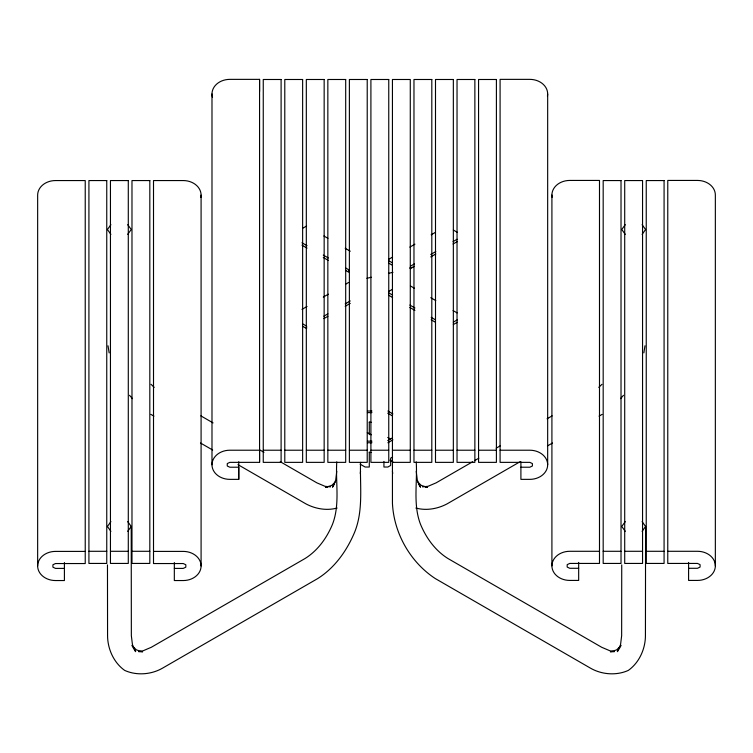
<?xml version="1.0" encoding="UTF-8"?>
<svg xmlns="http://www.w3.org/2000/svg" width="753" height="753" viewBox="0 0 753 753"><rect width="100%" height="100%" fill="white"/><g stroke="black" fill="none" stroke-linecap="round" stroke-linejoin="round"><path stroke-width="1.13" d="M238.757 461.749L238.757 479.36L229.834 479.36A17.846 14.571 0 0 1 211.988 464.789L211.988 93.937M238.757 479.36L238.757 467.218L229.834 467.218L227.255 466.003L227.255 463.575L229.834 462.361L259.569 462.361L259.569 79.366L229.834 79.366A17.846 14.571 0 0 0 212.487 97.344M621.733 564.882L621.649 635.73L620.547 644.624L617.356 651.665L620.096 647.326M642.093 521.622L645.575 526.488L645.434 635.748C645.359 649.001 639.231 662.649 628.322 670.405C616.34 675.827 601.534 674.641 590.211 668.005L435.309 578.577C410.3 562.199 393.904 533.237 392.445 503.399L392.435 79.489L410.281 79.489L410.281 462.361L392.435 462.361M336.77 471.256L335.678 480.16L332.497 487.21L334.671 483.727M360.282 473.477L360.555 471.256M643.853 352.903L644.973 345.778M110.907 521.622L107.425 526.488L110.907 531.354M127.728 531.336L131.22 526.469L127.728 521.613M110.907 224.676L107.425 229.533L110.907 234.381M127.728 234.362L131.22 229.514L127.728 224.667M625.272 521.613L621.78 526.469L625.272 531.336M642.093 531.354L645.575 526.488M625.272 224.667L621.78 229.514L625.272 234.362M642.093 234.381L645.575 229.533L642.093 224.676M621.187 645.594L616.509 649.933L610.41 651.816L614.504 651.656M620.557 398.657L623.493 395.297M598.786 387.381L601.948 384.312M335.527 481.845L331.631 485.459L325.531 487.342L327.583 487.266M302.65 228.3L306.603 226.013M301.962 309.398L307.045 306.471M323.282 297.096L328.355 294.169M345.618 284.201L348.658 282.441M388.529 259.427L392.595 257.084M409.848 247.116L414.922 244.188M431.168 234.804L435.225 232.461M323.865 316.185L327.922 313.841M345.185 303.873L350.258 300.946M410.432 266.204L414.489 263.861M430.735 254.486L435.808 251.558M453.061 241.591L457.127 239.247M323.865 318.613L327.922 316.269M345.185 306.302L350.258 303.374M410.432 268.633L414.489 266.289M430.735 256.914L435.808 253.977M453.061 244.019L457.127 241.675M388.501 291.58L392.464 289.303M453.325 322.152L457.278 319.865M453.325 324.581L457.278 322.293M387.71 440.609L392.539 437.822M387.88 442.755L392.906 439.846M392.586 457.033L390.666 458.135L390.666 465.42L387.88 467.029L383.936 467.029L383.936 461.429M472.733 461.711L436.081 482.871L427.986 486.316L422.489 486.862M474.767 460.535L478.842 458.182M496.152 448.195L500.227 445.842M547.064 418.8L552.147 415.863M520.097 461.721L447.207 503.804C437.775 508.859 426.264 510.92 415.863 508.03M547.431 445.936L552.495 443.018M599.068 416.127L602.108 414.376M337.137 508.03C326.736 510.92 315.225 508.859 305.793 503.804L237.967 464.639M409.594 268.049L412.748 267.296M366.843 278.29L371.389 277.255M388.435 273.358L392.972 272.322M139.154 651.505L143.108 650.771L151.278 647.298L305.021 558.538C317.747 550.603 326.811 537.99 332.497 524.286C340.168 504.369 335.452 482.598 336.77 461.871M367.398 411.025L371.944 411.025M367.398 412.616L371.944 412.616M369.29 422.329L371.54 422.329M367.398 441.164L371.944 441.164M367.398 442.755L371.944 442.755M263.258 450.219L281.104 450.219M284.785 450.219L302.631 450.219M306.32 450.219L324.157 450.219M327.847 450.219L345.693 450.219M349.383 450.219L367.219 450.219M370.909 450.219L388.755 450.219M392.435 450.219L410.281 450.219M413.971 450.219L431.808 450.219M435.498 450.219L453.344 450.219M457.033 450.219L474.87 450.219M478.56 450.219L496.406 450.219M500.086 450.219L529.83 450.219A17.846 14.571 0 0 1 547.666 464.789A17.846 14.571 0 0 1 529.83 479.36L520.907 479.36L520.907 461.749M369.29 452.468L371.54 452.468M520.907 467.218L529.83 467.218L532.399 466.003L532.399 463.575L529.83 462.361L500.086 462.361L500.086 79.366L529.83 79.366A17.846 14.571 0 0 1 547.45 96.205M88.92 551.29L106.757 551.29M110.446 551.29L128.292 551.29M131.982 551.29L149.819 551.29M599.492 551.29L569.757 551.29A17.846 14.571 0 0 0 551.911 565.861A17.846 14.571 0 0 0 569.757 580.422L578.671 580.422L578.671 562.416M603.181 551.29L621.018 551.29M624.708 551.29L642.554 551.29M646.243 551.29L664.08 551.29M667.77 551.29L697.504 551.29A17.846 14.571 0 0 1 715.35 565.861A17.846 14.571 0 0 1 697.504 580.422L688.59 580.422L688.59 562.416M85.23 551.403L55.496 551.403A17.846 14.571 0 0 0 37.65 565.974A17.846 14.571 0 0 0 55.496 580.544L64.41 580.544L64.41 562.538M153.508 551.403L183.243 551.403A17.846 14.571 0 0 1 201.089 565.974A17.846 14.571 0 0 1 183.243 580.544L174.329 580.544L174.329 562.538M64.41 568.402L55.496 568.402L52.917 567.188L52.917 564.759L55.496 563.545L85.23 563.545L85.23 180.56L55.496 180.56A17.846 14.571 0 0 0 37.65 195.121L37.65 565.974M174.329 568.402L183.243 568.402L185.822 567.188L185.822 564.759L183.243 563.545L153.508 563.545L153.508 180.56L183.243 180.56A17.846 14.571 0 0 1 200.872 197.399M578.671 568.289L569.757 568.289L567.178 567.075L567.178 564.646L569.757 563.432L599.492 563.432L599.492 180.438L569.757 180.438A17.846 14.571 0 0 0 552.128 197.277M688.59 568.289L697.504 568.289L700.083 567.075L700.083 564.646L697.504 563.432L667.77 563.432L667.77 180.438L697.504 180.438A17.846 14.571 0 0 1 715.35 195.008L715.35 565.861M425.417 487.266L427.469 487.342L421.369 485.459L417.473 481.845M138.496 651.656L142.59 651.816L136.491 649.933L131.813 645.594M330.511 486.862L325.014 486.316L316.919 482.871L280.267 461.711M613.846 651.505L609.892 650.771L601.722 647.298L447.979 558.538C435.253 550.603 426.189 537.99 420.503 524.286C412.832 504.369 417.548 482.598 416.23 461.871M453.325 230.013L457.278 232.301M388.501 260.585L392.464 262.863M388.501 263.013L392.464 265.291M323.865 235.981L327.922 238.325M345.185 248.292L350.258 251.22M410.432 285.961L414.489 288.305M430.735 297.68L435.808 300.607M453.061 310.575L457.127 312.919M301.962 242.767L307.045 245.694M323.282 255.069L328.355 257.997M345.618 267.964L348.658 269.725L348.658 272.153L345.618 270.393M388.529 292.738L392.595 295.082M409.848 305.05L414.922 307.977M431.168 317.352L435.225 319.705M301.962 245.186L307.045 248.123M323.282 257.498L328.355 260.425M388.529 295.167L392.595 297.51M409.848 307.478L414.922 310.405M431.168 319.78L435.225 322.133M302.65 323.865L306.603 326.143L306.603 328.572L302.65 326.294M387.88 411.025L392.906 413.934M387.71 413.171L392.539 415.957M387.71 437.455L390.609 439.121M367.313 432.514L371.323 434.829M389.941 460.149L392.944 461.881M360.094 464.13L365.12 467.029L369.29 467.029L369.29 451.998M200.853 415.863L213.071 422.913M259.898 449.955L263.974 452.308M150.892 414.376L153.932 416.127M200.505 443.018L212.657 450.03M151.052 384.312L154.214 387.381M129.507 395.297L132.443 398.657M132.904 647.326L135.644 651.665L132.453 644.624L131.351 635.73L131.22 526.469M418.329 483.727L420.503 487.21L417.322 480.16L416.23 471.256M108.027 345.778L109.147 352.903M392.445 471.256L392.718 473.477M107.472 564.901L107.566 635.748C107.641 649.001 113.769 662.649 124.678 670.405C136.66 675.827 151.466 674.641 162.789 668.005L317.691 578.577C334.859 567.771 346.964 550.575 354.691 532.07C363.595 509.866 359.793 485.6 360.555 462.342M551.911 195.008L551.911 565.861M547.666 93.937L547.666 464.789M369.29 421.859L369.29 434.65M259.569 79.366L259.569 91.508M259.569 462.361L259.569 450.219L229.834 450.219A17.846 14.571 0 0 0 211.988 464.789M201.089 195.121L201.089 565.974M281.104 79.489L263.258 79.489L263.258 462.361L281.104 462.361L281.104 79.489M302.631 79.489L284.785 79.489L284.785 462.361L302.631 462.361L302.631 79.489M324.157 79.489L306.32 79.489L306.32 462.361L324.157 462.361L324.157 79.489M345.693 79.489L327.847 79.489L327.847 462.361L345.693 462.361L345.693 79.489M367.219 79.489L349.383 79.489L349.383 462.361L367.219 462.361L367.219 79.489M388.755 79.489L370.909 79.489L370.909 462.361L388.755 462.361L388.755 79.489M431.808 79.489L413.971 79.489L413.971 462.361L431.808 462.361L431.808 79.489M453.344 79.489L435.498 79.489L435.498 462.361L453.344 462.361L453.344 79.489M474.87 79.489L457.033 79.489L457.033 462.361L474.87 462.361L474.87 79.489M496.406 79.489L478.56 79.489L478.56 462.361L496.406 462.361L496.406 79.489M106.757 180.56L88.92 180.56L88.92 563.432L106.757 563.432L106.757 180.56M128.292 180.56L110.446 180.56L110.446 563.432L128.292 563.432L128.292 180.56M149.819 180.56L131.982 180.56L131.982 563.432L149.819 563.432L149.819 180.56M621.018 180.56L603.181 180.56L603.181 563.432L621.018 563.432L621.018 180.56M642.554 180.56L624.708 180.56L624.708 563.432L642.554 563.432L642.554 180.56M664.08 180.56L646.243 180.56L646.243 563.432L664.08 563.432L664.08 180.56"/></g></svg>
